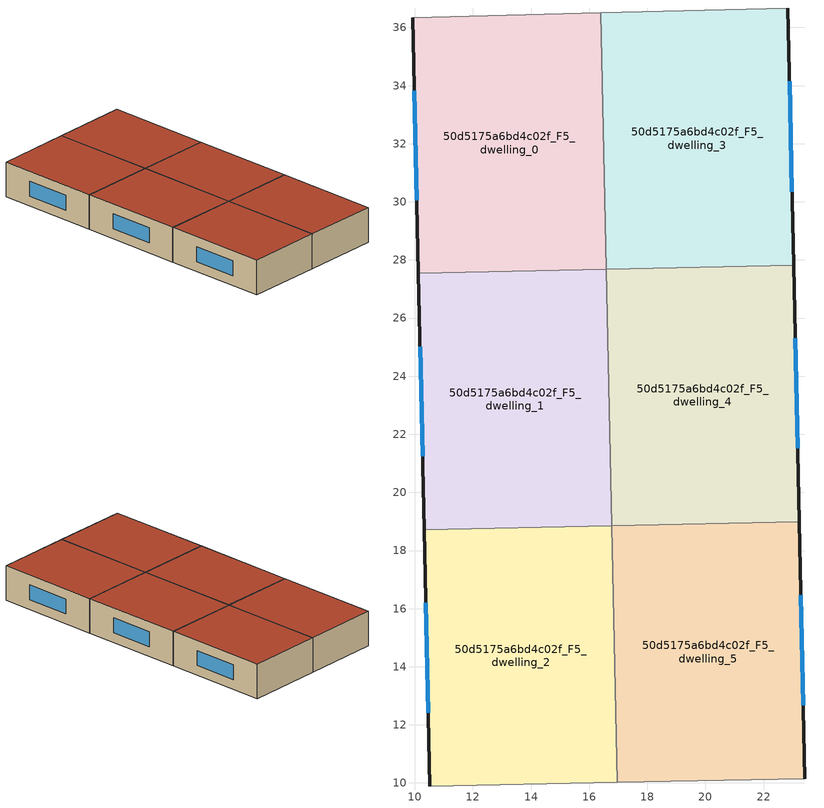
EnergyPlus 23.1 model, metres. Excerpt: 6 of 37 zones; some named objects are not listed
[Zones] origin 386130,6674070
50d5175a6bd4c02f_F5_dwelling_0
 floor to 50d5175a6bd4c02f_F4_dwelling_0 (EU_floor_Construction): 16.39,36.51 16.58,27.68 10.12,27.54 9.93,36.34 z15
 wall outside (EU_wall_Construction): 9.93,36.34 10.12,27.54 z15:18
 wall adiabatic (EU_wall_Construction): 16.39,36.51 9.93,36.34 z15:18
 wall to 50d5175a6bd4c02f_F5_dwelling_1 (EU_wall_Construction): 10.12,27.54 16.58,27.68 z15:18
 wall to 50d5175a6bd4c02f_F5_dwelling_3 (EU_wall_Construction): 16.58,27.68 16.39,36.51 z15:18
 window (EU_Window_Construction): 9.98,33.83 10.07,30.05 z15.86:17.14
 roof outside (EU_roof_Construction): 16.58,27.68 16.39,36.51 9.93,36.34 10.12,27.54 z18
50d5175a6bd4c02f_F5_dwelling_1
 floor to 50d5175a6bd4c02f_F4_dwelling_1 (EU_floor_Construction): 16.58,27.68 16.78,18.86 10.32,18.71 10.12,27.54 z15
 wall outside (EU_wall_Construction): 10.12,27.54 10.32,18.71 z15:18
 wall to 50d5175a6bd4c02f_F5_dwelling_2 (EU_wall_Construction): 10.32,18.71 16.78,18.86 z15:18
 wall to 50d5175a6bd4c02f_F5_dwelling_4 (EU_wall_Construction): 16.78,18.86 16.58,27.68 z15:18
 window (EU_Window_Construction): 10.18,25.02 10.26,21.24 z15.86:17.14
 roof outside (EU_roof_Construction): 16.78,18.86 16.58,27.68 10.12,27.54 10.32,18.71 z18
50d5175a6bd4c02f_F5_dwelling_2
 floor to 50d5175a6bd4c02f_F4_dwelling_2 (EU_floor_Construction): 16.78,18.86 16.97,10.02 10.52,9.89 10.32,18.71 z15
 wall outside (EU_wall_Construction): 10.32,18.71 10.52,9.89 z15:18
 wall adiabatic (EU_wall_Construction): 10.52,9.89 16.97,10.02 z15:18
 wall to 50d5175a6bd4c02f_F5_dwelling_5 (EU_wall_Construction): 16.97,10.02 16.78,18.85 z15:18
 window (EU_Window_Construction): 10.38,16.19 10.46,12.42 z15.86:17.14
 roof outside (EU_roof_Construction): 16.97,10.02 16.78,18.86 10.32,18.71 10.52,9.89 z18
50d5175a6bd4c02f_F5_dwelling_3
 floor to 50d5175a6bd4c02f_F4_dwelling_3 (EU_floor_Construction): 22.84,36.67 23.03,27.82 16.58,27.68 16.39,36.51 z15
 wall outside (EU_wall_Construction): 23.03,27.82 22.84,36.67 z15:18
 wall adiabatic (EU_wall_Construction): 22.84,36.67 16.39,36.51 z15:18
 wall to 50d5175a6bd4c02f_F5_dwelling_4 (EU_wall_Construction): 16.58,27.68 23.03,27.82 z15:18
 window (EU_Window_Construction): 22.98,30.35 22.89,34.14 z15.86:17.14
 roof outside (EU_roof_Construction): 23.03,27.82 22.84,36.67 16.39,36.51 16.58,27.68 z18
50d5175a6bd4c02f_F5_dwelling_4
 floor to 50d5175a6bd4c02f_F4_dwelling_4 (EU_floor_Construction): 23.03,27.82 23.22,18.99 16.78,18.85 16.58,27.68 z15
 wall outside (EU_wall_Construction): 23.22,18.99 23.03,27.82 z15:18
 wall to 50d5175a6bd4c02f_F5_dwelling_5 (EU_wall_Construction): 16.78,18.85 23.22,18.99 z15:18
 window (EU_Window_Construction): 23.17,21.51 23.09,25.3 z15.86:17.14
 roof outside (EU_roof_Construction): 23.22,18.99 23.03,27.82 16.58,27.68 16.78,18.85 z18
50d5175a6bd4c02f_F5_dwelling_5
 floor to 50d5175a6bd4c02f_F4_dwelling_5 (EU_floor_Construction): 23.22,18.99 23.42,10.15 16.97,10.02 16.78,18.85 z15
 wall outside (EU_wall_Construction): 23.42,10.15 23.22,18.99 z15:18
 wall adiabatic (EU_wall_Construction): 16.97,10.02 23.42,10.15 z15:18
 window (EU_Window_Construction): 23.36,12.67 23.28,16.46 z15.86:17.14
 roof outside (EU_roof_Construction): 23.42,10.15 23.22,18.99 16.78,18.85 16.97,10.02 z18
[Building]
EU S2 Campaign: North Axis=0; Terrain=City; Solar Distribution=FullExterior
[Site:Location]
Helsinki-Vantaa.AP: Latitude=60.317; Longitude=24.963; Time Zone=2; Elevation=54.6
[SizingPeriod:WeatherFileDays]
AnnualSizingPeriod: Begin Month=1; Begin Day of Month=1; End Month=12; End Day of Month=31; Day of Week for Start Day=Monday; Use Weather File Daylight Saving Period=No; Use Weather File Rain and Snow Indicators=No
[MATERIAL]
EU_InternalMass_Material: Roughness=MediumRough; Thickness=0.1; Conductivity=1; Density=1800; Specific Heat=900; Thermal Absorptance=0.9; Solar Absorptance=0.7; Visible Absorptance=0.7
[MATERIAL:NOMASS] Roughness=MediumRough; Thermal Absorptance=0.9; Solar Absorptance=0.7; Visible Absorptance=0.7
Name | Thermal Resistance
EU_wall_NoMass | 1.10183
EU_roof_NoMass; EU_floor_NoMass | 1.70606
[WINDOWMATERIAL:SIMPLEGLAZINGSYSTEM]
EU_Window_SimpleGlazing: UFactor=3.11035; Solar Heat Gain Coefficient=0.8; Visible Transmittance=0.8
[CONSTRUCTION]
EU_wall_Construction: EU_wall_NoMass
EU_roof_Construction: EU_roof_NoMass
EU_floor_Construction: EU_floor_NoMass
EU_Window_Construction: EU_Window_SimpleGlazing
EU_InternalMass_Construction: EU_InternalMass_Material
[ZONE] Type=1; Multiplier=1; Ceiling Height=autocalculate; Floor Area=autocalculate; Part of Total Floor Area=Yes
Name | Volume
50d5175a6bd4c02f_F5_dwelling_0 | 170.993
50d5175a6bd4c02f_F5_dwelling_1 | 171.019
50d5175a6bd4c02f_F5_dwelling_2 | 171.01
50d5175a6bd4c02f_F5_dwelling_3 | 171.029
50d5175a6bd4c02f_F5_dwelling_4 | 170.992
50d5175a6bd4c02f_F5_dwelling_5 | 171.018
[INTERNALMASS] Construction=EU_InternalMass_Construction
Name | Zone or ZoneList | Surface Area
50d5175a6bd4c02f_F5_dwelling_0_EU_InternalMass | 50d5175a6bd4c02f_F5_dwelling_0 | 56.9975
50d5175a6bd4c02f_F5_dwelling_1_EU_InternalMass | 50d5175a6bd4c02f_F5_dwelling_1 | 57.0064
50d5175a6bd4c02f_F5_dwelling_2_EU_InternalMass | 50d5175a6bd4c02f_F5_dwelling_2 | 57.0031
50d5175a6bd4c02f_F5_dwelling_3_EU_InternalMass | 50d5175a6bd4c02f_F5_dwelling_3 | 57.0096
50d5175a6bd4c02f_F5_dwelling_4_EU_InternalMass | 50d5175a6bd4c02f_F5_dwelling_4 | 56.9977
50d5175a6bd4c02f_F5_dwelling_5_EU_InternalMass | 50d5175a6bd4c02f_F5_dwelling_5 | 57.0059
[OTHEREQUIPMENT] Fuel Type=Electricity; Design Level Calculation Method=Watts/Area; Power per Zone Floor Area=1; Fraction Latent=0; Fraction Radiant=0; Fraction Lost=0; Carbon Dioxide Generation Rate=0; EndUse Subcategory=EU_Step8_InternalGains
Name | Zone or ZoneList or Space or SpaceList | Schedule
EU_Step8_InternalGain_50d5175a6bd4c02f_F5_dwelling_0_f000 | 50d5175a6bd4c02f_F5_dwelling_0 | EU_Step8_GainSchedule_50d5175a6bd4c02f_F5_dwelling_0_f000
EU_Step8_InternalGain_50d5175a6bd4c02f_F5_dwelling_1_f000 | 50d5175a6bd4c02f_F5_dwelling_1 | EU_Step8_GainSchedule_50d5175a6bd4c02f_F5_dwelling_1_f000
EU_Step8_InternalGain_50d5175a6bd4c02f_F5_dwelling_2_f000 | 50d5175a6bd4c02f_F5_dwelling_2 | EU_Step8_GainSchedule_50d5175a6bd4c02f_F5_dwelling_2_f000
EU_Step8_InternalGain_50d5175a6bd4c02f_F5_dwelling_3_f000 | 50d5175a6bd4c02f_F5_dwelling_3 | EU_Step8_GainSchedule_50d5175a6bd4c02f_F5_dwelling_3_f000
EU_Step8_InternalGain_50d5175a6bd4c02f_F5_dwelling_4_f000 | 50d5175a6bd4c02f_F5_dwelling_4 | EU_Step8_GainSchedule_50d5175a6bd4c02f_F5_dwelling_4_f000
EU_Step8_InternalGain_50d5175a6bd4c02f_F5_dwelling_5_f000 | 50d5175a6bd4c02f_F5_dwelling_5 | EU_Step8_GainSchedule_50d5175a6bd4c02f_F5_dwelling_5_f000
[ZONEVENTILATION:DESIGNFLOWRATE] Schedule=EU_AlwaysOn; Design Flow Rate Calculation Method=AirChanges/Hour; Air Changes per Hour=0.756316; Ventilation Type=Natural; Fan Pressure Rise=0; Fan Total Efficiency=1; Constant Term Coefficient=1; Temperature Term Coefficient=0; Velocity Term Coefficient=0; Velocity Squared Term Coefficient=0; Minimum Indoor Temperature=-100; Maximum Indoor Temperature=100; Delta Temperature=-100; Minimum Outdoor Temperature=-100; Maximum Outdoor Temperature=100; Maximum Wind Speed=40
Name | Zone or ZoneList or Space or SpaceList
EU_ConstantAir_50d5175a6bd4c02f_F5_dwelling_0 | 50d5175a6bd4c02f_F5_dwelling_0
EU_ConstantAir_50d5175a6bd4c02f_F5_dwelling_1 | 50d5175a6bd4c02f_F5_dwelling_1
EU_ConstantAir_50d5175a6bd4c02f_F5_dwelling_2 | 50d5175a6bd4c02f_F5_dwelling_2
EU_ConstantAir_50d5175a6bd4c02f_F5_dwelling_3 | 50d5175a6bd4c02f_F5_dwelling_3
EU_ConstantAir_50d5175a6bd4c02f_F5_dwelling_4 | 50d5175a6bd4c02f_F5_dwelling_4
EU_ConstantAir_50d5175a6bd4c02f_F5_dwelling_5 | 50d5175a6bd4c02f_F5_dwelling_5
[HVACTEMPLATE:ZONE:IDEALLOADSAIRSYSTEM] System Availability Schedule=EU_AlwaysOn; Maximum Heating Supply Air Temperature=50; Minimum Cooling Supply Air Temperature=13; Maximum Heating Supply Air Humidity Ratio=0.0156; Minimum Cooling Supply Air Humidity Ratio=0.0077; Heating Limit=NoLimit; Cooling Limit=NoLimit; Heating Availability Schedule=EU_AlwaysOn; Cooling Availability Schedule=EU_CoolingOff; Dehumidification Control Type=ConstantSensibleHeatRatio; Cooling Sensible Heat Ratio=0.7; Dehumidification Setpoint=60; Humidification Control Type=None; Humidification Setpoint=30; Outdoor Air Method=None; Outdoor Air Flow Rate per Person=0.00944; Outdoor Air Flow Rate per Zone Floor Area=0; Outdoor Air Flow Rate per Zone=0; Demand Controlled Ventilation Type=None; Outdoor Air Economizer Type=NoEconomizer; Heat Recovery Type=None; Sensible Heat Recovery Effectiveness=0.7; Latent Heat Recovery Effectiveness=0.65
Name | Template Thermostat
50d5175a6bd4c02f_F5_dwelling_0 | EU_HeatOnly_50d5175a6bd4c02f_F5_dwelling_0
50d5175a6bd4c02f_F5_dwelling_1 | EU_HeatOnly_50d5175a6bd4c02f_F5_dwelling_1
50d5175a6bd4c02f_F5_dwelling_2 | EU_HeatOnly_50d5175a6bd4c02f_F5_dwelling_2
50d5175a6bd4c02f_F5_dwelling_3 | EU_HeatOnly_50d5175a6bd4c02f_F5_dwelling_3
50d5175a6bd4c02f_F5_dwelling_4 | EU_HeatOnly_50d5175a6bd4c02f_F5_dwelling_4
50d5175a6bd4c02f_F5_dwelling_5 | EU_HeatOnly_50d5175a6bd4c02f_F5_dwelling_5
[SIZING:ZONE] Zone Cooling Design Supply Air Temperature Input Method=SupplyAirTemperature; Zone Cooling Design Supply Air Temperature=13; Zone Heating Design Supply Air Temperature Input Method=SupplyAirTemperature; Zone Heating Design Supply Air Temperature=50; Zone Cooling Design Supply Air Humidity Ratio=0.008; Zone Heating Design Supply Air Humidity Ratio=0.008; Cooling Design Air Flow Method=DesignDay; Cooling Design Air Flow Rate=0; Cooling Minimum Air Flow per Zone Floor Area=0.000762; Cooling Minimum Air Flow=0; Cooling Minimum Air Flow Fraction=0.2; Heating Design Air Flow Method=DesignDay; Heating Design Air Flow Rate=0; Heating Maximum Air Flow per Zone Floor Area=0.002032; Heating Maximum Air Flow=0.141576; Heating Maximum Air Flow Fraction=0.3; Account for Dedicated Outdoor Air System=No; Dedicated Outdoor Air System Control Strategy=NeutralSupplyAir; Dedicated Outdoor Air Low Setpoint Temperature for Design=autosize; Dedicated Outdoor Air High Setpoint Temperature for Design=autosize; Zone Load Sizing Method=Sensible Load Only No Latent Load; Zone Latent Cooling Design Supply Air Humidity Ratio Input Method=HumidityRatioDifference; Zone Cooling Design Supply Air Humidity Ratio Difference=0.005; Zone Latent Heating Design Supply Air Humidity Ratio Input Method=HumidityRatioDifference; Zone Humidification Design Supply Air Humidity Ratio Difference=0.005
50d5175a6bd4c02f_F5_dwelling_0; 50d5175a6bd4c02f_F5_dwelling_1; 50d5175a6bd4c02f_F5_dwelling_2; 50d5175a6bd4c02f_F5_dwelling_3; 50d5175a6bd4c02f_F5_dwelling_4; 50d5175a6bd4c02f_F5_dwelling_5
[SCHEDULE:CONSTANT]
Name | Hourly Value
EU_AlwaysOn | 1
EU_CoolingOff | 0
[SCHEDULE:FILE] Column Number=1; Rows to Skip at Top=0; Number of Hours of Data=8760; Column Separator=Comma; Interpolate to Timestep=No; Minutes per Item=60; Adjust Schedule for Daylight Savings=Yes
Name | File
EU_Step8_GainSchedule_50d5175a6bd4c02f_F5_dwelling_0_f000 | ../../schedules/50d5175a6bd4c02f/50d5175a6bd4c02f_F5_dwelling_0_f000_gain.csv
EU_Step8_GainSchedule_50d5175a6bd4c02f_F5_dwelling_1_f000 | ../../schedules/50d5175a6bd4c02f/50d5175a6bd4c02f_F5_dwelling_1_f000_gain.csv
EU_Step8_GainSchedule_50d5175a6bd4c02f_F5_dwelling_2_f000 | ../../schedules/50d5175a6bd4c02f/50d5175a6bd4c02f_F5_dwelling_2_f000_gain.csv
EU_Step8_GainSchedule_50d5175a6bd4c02f_F5_dwelling_3_f000 | ../../schedules/50d5175a6bd4c02f/50d5175a6bd4c02f_F5_dwelling_3_f000_gain.csv
EU_Step8_GainSchedule_50d5175a6bd4c02f_F5_dwelling_4_f000 | ../../schedules/50d5175a6bd4c02f/50d5175a6bd4c02f_F5_dwelling_4_f000_gain.csv
EU_Step8_GainSchedule_50d5175a6bd4c02f_F5_dwelling_5_f000 | ../../schedules/50d5175a6bd4c02f/50d5175a6bd4c02f_F5_dwelling_5_f000_gain.csv
